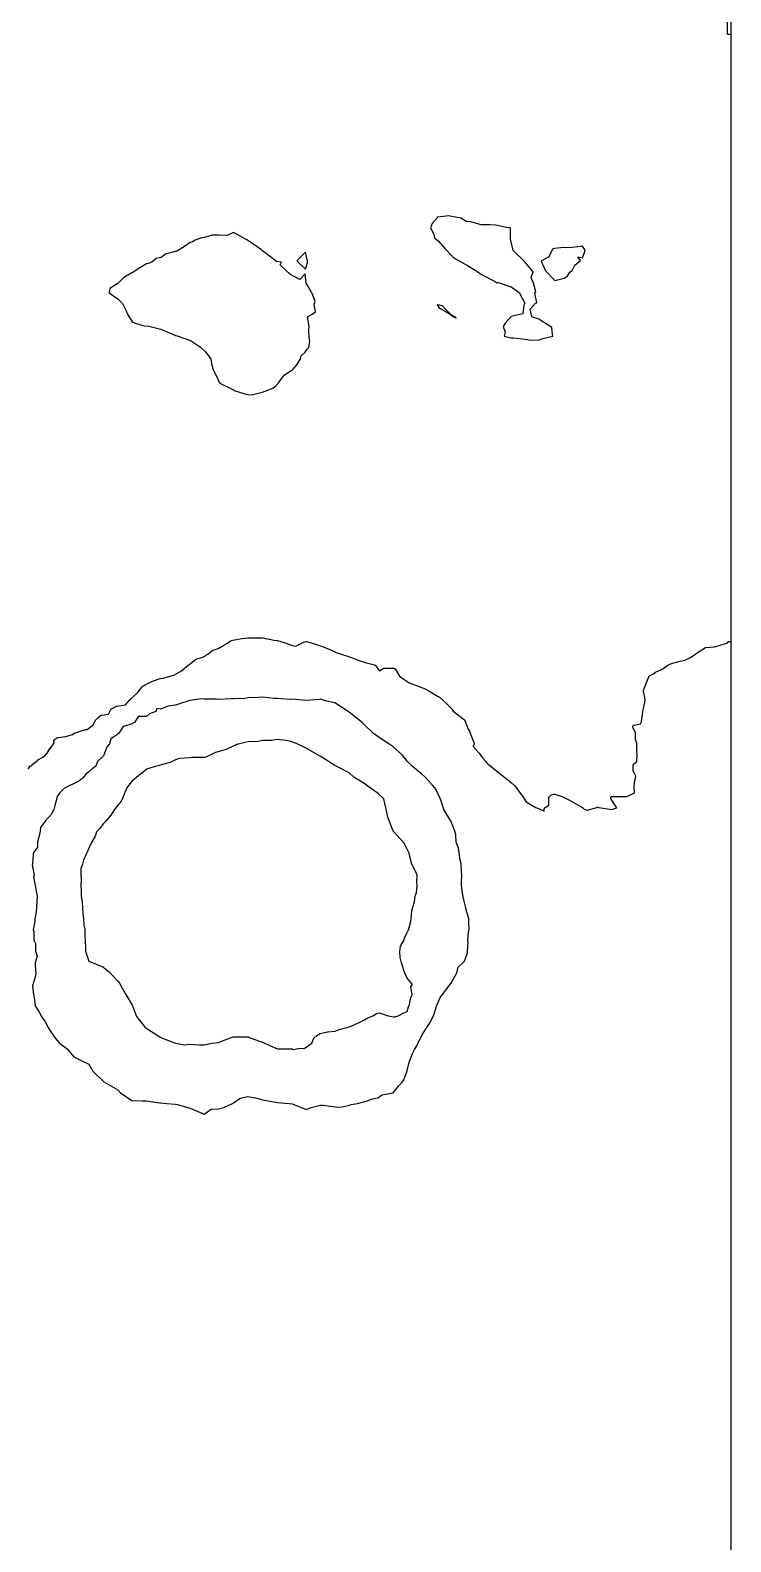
# Model space of a CAD drawing. Header units: millimetres. Extents: x 0 to 600, y 0 to 900.
# Drawn here: x 190.7 to 224, y 238.6 to 310.7 of the extents above; entities that cross this region are included whole.
import ezdxf

# ---------------------------------------------------------------- set-up
doc = ezdxf.new("R2010")
doc.units = ezdxf.units.MM
doc.layers.add('CORTE', color=1, linetype='Continuous')
doc.layers.add('GRABADO', color=5, linetype='Continuous')

msp = doc.modelspace()

# ---------------------------------------------------------------- linework, layer by layer
at = {"layer": 'CORTE'}
msp.add_lwpolyline([(224.02, 315.782), (224.02, 274.958), (224.02, 273.519), (224.02, 272.1), (224.02, 270.774), (224.02, 268.764), (224.02, 266.749), (224.02, 264.857), (224.02, 263.966), (224.02, 263.966), (224.02, 263.382), (224.02, 262.321), (224.02, 261.541), (224.02, 260.653), (224.02, 259.919), (224.02, 259.505), (224.02, 259.152), (224.02, 258.851), (224.02, 258.549), (224.02, 257.934), (224.02, 257.18), (224.02, 256.485), (224.02, 255.882), (224.02, 255.307), (224.02, 254.869), (224.02, 254.211), (224.02, 253.32), (224.02, 252.86), (224.02, 252.658), (224.02, 252.384), (224.02, 251.71), (224.02, 250.578), (224.02, 249.47), (224.02, 248.747), (224.02, 248.099), (224.02, 246.983), (224.02, 246.466), (224.02, 245.88), (224.02, 245.27), (224.02, 244.534), (224.02, 190.94)], dxfattribs=at)
for points in [[(215.537, 296.17), (215.494, 296.503), (214.883, 296.889), (214.544, 297.014), (214.467, 297.368), (214.719, 297.661), (214.792, 297.676), (214.685, 298.136), (214.742, 298.202), (214.62, 298.614), (214.512, 298.881), (214.603, 299.147), (214.199, 299.652), (214.19, 299.652), (213.658, 300.169), (213.543, 300.647), (213.529, 300.723), (213.529, 301.228), (213.497, 301.269), (213.428, 301.252), (212.823, 301.375), (212.543, 301.393), (212.127, 301.393), (211.644, 301.54), (211.421, 301.555), (211.16, 301.705), (210.735, 301.796), (210.586, 301.822), (210.064, 301.754), (210.042, 301.751), (210.032, 301.733), (209.798, 301.456), (209.721, 301.256), (209.877, 300.941), (209.904, 300.77), (210.107, 300.607), (210.395, 300.257), (210.797, 299.844), (210.938, 299.749), (211.481, 299.458), (211.853, 299.225), (212.176, 299.013), (212.768, 298.704), (212.857, 298.651), (212.942, 298.642), (213.561, 298.441), (213.95, 298.167), (214.213, 297.662), (214.16, 297.57), (214.114, 297.142), (213.556, 297.015), (213.294, 296.722), (213.173, 296.539), (213.278, 296.277), (213.23, 296.081), (213.539, 296.008), (213.669, 295.998), (214.231, 295.934), (214.499, 295.894), (214.902, 295.912), (215.065, 295.969), (215.554, 296.08), (215.537, 296.17)], [(204.174, 297.599), (204.221, 297.74), (204.092, 298.084), (203.839, 298.526), (203.79, 298.616), (203.745, 299.064), (203.493, 298.792), (203.067, 299.013), (202.957, 299.106), (202.562, 299.488), (202.619, 299.621), (202.386, 299.647), (201.716, 300.151), (201.67, 300.201), (200.999, 300.668), (200.991, 300.673), (200.964, 300.684), (200.329, 301.025), (200.04, 300.886), (199.635, 300.894), (199.32, 300.901), (198.958, 300.794), (198.811, 300.77), (198.513, 300.663), (198.389, 300.578), (198.279, 300.548), (197.998, 300.361), (197.629, 300.145), (197.597, 300.119), (197.563, 300.119), (197.091, 299.988), (196.889, 299.842), (196.653, 299.795), (196.453, 299.619), (196.269, 299.553), (196.195, 299.526), (195.872, 299.347), (195.508, 299.104), (195.508, 299.103), (195.506, 299.102), (195.5, 299.098), (195.498, 299.098), (195.119, 298.877), (194.815, 298.582), (194.798, 298.575), (194.794, 298.573), (194.449, 298.365), (194.412, 298.15), (194.823, 297.865), (195.047, 297.638), (195.194, 297.361), (195.304, 297.105), (195.519, 296.747), (195.914, 296.62), (196.168, 296.563), (196.238, 296.571), (196.882, 296.414), (197.505, 296.151), (197.58, 296.121), (197.646, 296.095), (198.28, 295.871), (198.772, 295.561), (198.998, 295.339), (199.255, 295.01), (199.293, 294.784), (199.362, 294.482), (199.59, 294.047), (199.605, 293.963), (199.687, 293.842), (200.266, 293.551), (200.364, 293.514), (200.42, 293.48), (201.034, 293.285), (201.257, 293.302), (201.699, 293.407), (201.762, 293.428), (201.871, 293.48), (202.202, 293.608), (202.363, 293.733), (202.491, 293.878), (202.561, 293.978), (202.748, 294.223), (203.069, 294.425), (203.133, 294.464), (203.181, 294.508), (203.39, 294.764), (203.535, 295.006), (203.562, 295.146), (203.747, 295.328), (203.852, 295.472), (203.919, 295.538), (203.97, 295.844), (203.948, 296.018), (203.926, 296.4), (203.937, 296.545), (203.865, 297.001), (204.09, 297.133), (204.234, 297.24), (204.174, 297.599)], [(203.857, 299.598), (203.857, 299.676), (203.761, 300.084), (203.545, 299.866), (203.36, 299.684), (203.762, 299.283), (203.765, 299.276), (203.857, 299.598)], [(215.197, 299.204), (215.635, 298.746), (216.082, 298.858), (216.251, 298.944), (216.357, 299.13), (216.465, 299.211), (216.588, 299.473), (216.863, 299.697), (216.738, 299.863), (216.955, 299.812), (217.077, 300.114), (217.089, 300.19), (216.964, 300.38), (216.736, 300.34), (216.307, 300.289), (216.072, 300.308), (215.623, 300.257), (215.535, 300.237), (215.501, 300.173), (215.349, 299.871), (214.998, 299.661), (215.197, 299.204)], [(210.887, 297.012), (210.704, 297.109), (210.271, 297.525), (210.059, 297.58), (210.04, 297.573), (210.109, 297.457), (210.66, 297.131), (210.791, 297.015), (210.945, 296.939), (210.887, 297.012)], [(205.863, 263.156), (206.292, 263.349), (206.546, 263.478), (206.696, 263.567), (206.97, 263.678), (207.125, 263.771), (207.277, 263.815), (207.706, 263.684), (207.972, 263.625), (208.021, 263.634), (208.186, 263.681), (208.451, 263.816), (208.604, 263.881), (208.673, 264.105), (208.702, 264.159), (208.776, 264.548), (208.853, 264.671), (208.775, 265.053), (208.858, 265.174), (208.602, 265.473), (208.506, 265.678), (208.488, 265.761), (208.336, 266.203), (208.27, 266.456), (208.257, 266.75), (208.283, 267.006), (208.471, 267.295), (208.477, 267.377), (208.597, 267.623), (208.664, 267.779), (208.691, 267.822), (208.776, 268.195), (208.806, 268.326), (208.823, 268.676), (208.87, 268.861), (208.955, 269.106), (208.989, 269.378), (209.048, 269.557), (209.084, 269.885), (209.066, 270.048), (209.09, 270.392), (208.983, 270.607), (208.835, 270.904), (208.726, 271.333), (208.699, 271.427), (208.598, 271.648), (208.45, 271.932), (208.114, 272.299), (207.974, 272.453), (207.903, 272.562), (207.756, 272.996), (207.692, 273.155), (207.614, 273.526), (207.537, 273.798), (207.489, 274.029), (207.229, 274.278), (206.863, 274.529), (206.54, 274.767), (206.067, 275.052), (205.843, 275.261), (205.259, 275.568), (205.157, 275.612), (204.765, 275.864), (204.459, 276.063), (204.407, 276.093), (203.769, 276.457), (203.436, 276.612), (203.088, 276.756), (202.841, 276.8), (202.417, 276.854), (202.158, 276.805), (201.727, 276.799), (201.518, 276.764), (201.035, 276.748), (200.898, 276.717), (200.495, 276.61), (200.408, 276.572), (200.358, 276.557), (199.979, 276.372), (199.656, 276.283), (199.473, 276.232), (199.196, 276.09), (199.047, 276.029), (198.955, 275.996), (198.367, 275.996), (198.254, 275.985), (197.759, 275.941), (197.581, 275.879), (197.319, 275.759), (196.883, 275.646), (196.815, 275.616), (196.61, 275.563), (196.308, 275.475), (196.202, 275.431), (195.963, 275.24), (195.733, 275.054), (195.624, 274.969), (195.521, 274.898), (195.351, 274.677), (195.251, 274.551), (195.157, 274.327), (195.047, 274.038), (194.988, 273.913), (194.833, 273.729), (194.723, 273.579), (194.649, 273.498), (194.486, 273.241), (194.267, 272.972), (194.21, 272.91), (194.136, 272.845), (193.951, 272.587), (193.803, 272.457), (193.745, 272.251), (193.571, 271.941), (193.54, 271.877), (193.454, 271.701), (193.367, 271.486), (193.331, 271.42), (193.188, 271.107), (193.139, 270.908), (193.06, 270.697), (193.07, 270.409), (193.073, 270.176), (193.07, 269.887), (193.088, 269.645), (193.088, 269.367), (193.121, 269.102), (193.144, 268.843), (193.152, 268.555), (193.19, 268.324), (193.209, 267.994), (193.258, 267.803), (193.258, 267.427), (193.272, 267.275), (193.279, 266.889), (193.291, 266.763), (193.447, 266.288), (194.119, 266.021), (194.428, 265.756), (194.831, 265.326), (194.914, 265.222), (194.975, 265.114), (195.206, 264.694), (195.514, 264.184), (195.523, 264.159), (195.54, 264.107), (195.709, 263.649), (195.991, 263.309), (196.116, 263.141), (196.206, 263.072), (196.83, 262.68), (196.896, 262.64), (196.908, 262.633), (197.573, 262.379), (198.006, 262.301), (198.245, 262.333), (198.714, 262.291), (198.933, 262.298), (199.284, 262.372), (199.619, 262.413), (199.811, 262.484), (200.192, 262.636), (200.269, 262.66), (200.313, 262.683), (200.987, 262.668), (201.038, 262.671), (201.124, 262.635), (201.748, 262.399), (202.392, 262.112), (202.428, 262.1), (202.44, 262.099), (203.124, 262.099), (203.174, 262.078), (203.414, 262.117), (203.74, 262.138), (203.755, 262.153), (204.063, 262.372), (204.156, 262.61), (204.305, 262.738), (204.469, 262.838), (204.809, 262.92), (205.174, 262.947), (205.346, 263.025), (205.859, 263.154), (205.863, 263.156)]]:
    msp.add_lwpolyline(points, close=True, dxfattribs=at)
at = {"layer": 'GRABADO'}
for points in [[(224.02, 331.014), (224.02, 310.473), (223.87, 310.473), (223.87, 314.36)], [(190.555, 275.458), (190.674, 275.594), (190.678, 275.598), (190.682, 275.601), (190.798, 275.693), (191.011, 275.874), (191.016, 275.879), (191.023, 275.883), (191.26, 276.007), (191.386, 276.109), (191.467, 276.202), (191.61, 276.442), (191.612, 276.445), (191.796, 276.698), (191.781, 276.775), (191.78, 276.779), (191.779, 276.788), (191.78, 276.796), (191.781, 276.804), (191.785, 276.817), (191.789, 276.825), (191.791, 276.828), (191.798, 276.837), (191.804, 276.843), (191.806, 276.845), (191.811, 276.849), (191.958, 276.942), (191.964, 276.946), (191.97, 276.948), (191.978, 276.951), (191.985, 276.952), (192.343, 277.004), (192.663, 277.099), (192.796, 277.167), (192.8, 277.169), (192.805, 277.17), (193.13, 277.275), (193.296, 277.327), (193.302, 277.329), (193.311, 277.33), (193.318, 277.33), (193.361, 277.329), (193.641, 277.539), (193.756, 277.762), (193.758, 277.767), (193.763, 277.774), (193.767, 277.778), (193.88, 277.893), (193.885, 277.897), (194.037, 278.006), (194.041, 278.009), (194.049, 278.013), (194.056, 278.016), (194.062, 278.018), (194.069, 278.019), (194.377, 278.058), (194.491, 278.285), (194.493, 278.289), (194.498, 278.297), (194.504, 278.303), (194.507, 278.306), (194.512, 278.31), (194.518, 278.314), (194.645, 278.383), (194.646, 278.384), (194.745, 278.433), (194.755, 278.437), (194.762, 278.438), (195.187, 278.503), (195.414, 278.757), (195.418, 278.762), (195.425, 278.767), (195.43, 278.771), (195.438, 278.775), (195.448, 278.779), (195.449, 278.786), (195.451, 278.794), (195.453, 278.799), (195.456, 278.806), (195.46, 278.813), (195.465, 278.82), (195.47, 278.825), (195.473, 278.828), (195.771, 279.079), (195.974, 279.343), (196.031, 279.406), (196.035, 279.41), (196.04, 279.414), (196.043, 279.416), (196.047, 279.419), (196.13, 279.461), (196.47, 279.631), (196.474, 279.633), (196.836, 279.76), (196.841, 279.762), (196.846, 279.763), (196.993, 279.779), (197.371, 279.89), (197.492, 279.921), (197.522, 279.93), (197.865, 280.134), (198.177, 280.392), (198.177, 280.393), (198.181, 280.398), (198.186, 280.403), (198.19, 280.407), (198.196, 280.411), (198.201, 280.414), (198.206, 280.416), (198.533, 280.674), (198.538, 280.677), (198.545, 280.681), (198.552, 280.685), (198.911, 280.795), (199.003, 280.851), (199.12, 280.925), (199.348, 281.106), (199.354, 281.111), (199.361, 281.114), (199.366, 281.117), (199.605, 281.197), (199.793, 281.305), (200.045, 281.449), (200.169, 281.539), (200.174, 281.542), (200.179, 281.545), (200.185, 281.547), (200.312, 281.586), (200.727, 281.674), (200.731, 281.675), (201.02, 281.703), (201.024, 281.703), (201.403, 281.701), (201.72, 281.698), (201.727, 281.698), (202.253, 281.59), (202.423, 281.577), (202.427, 281.576), (202.433, 281.575), (202.799, 281.457), (203.128, 281.33), (203.312, 281.301), (203.588, 281.453), (203.591, 281.454), (203.705, 281.505), (203.71, 281.508), (203.719, 281.51), (203.722, 281.511), (203.795, 281.523), (203.801, 281.523), (203.806, 281.523), (203.813, 281.523), (203.82, 281.521), (203.824, 281.52), (204.029, 281.458), (204.522, 281.301), (204.524, 281.3), (204.967, 281.124), (204.97, 281.123), (205.221, 281), (205.415, 280.938), (205.416, 280.938), (205.911, 280.78), (205.913, 280.779), (206.325, 280.624), (206.603, 280.527), (207.05, 280.413), (207.054, 280.411), (207.062, 280.408), (207.069, 280.405), (207.072, 280.402), (207.078, 280.398), (207.083, 280.393), (207.086, 280.39), (207.292, 280.127), (207.458, 280.237), (207.461, 280.239), (207.467, 280.242), (207.476, 280.246), (207.485, 280.248), (207.491, 280.249), (207.496, 280.249), (207.973, 280.249), (207.977, 280.249), (207.986, 280.248), (207.994, 280.245), (208, 280.243), (208.008, 280.239), (208.015, 280.234), (208.021, 280.229), (208.026, 280.225), (208.029, 280.222), (208.033, 280.216), (208.245, 279.871), (208.7, 279.561), (209.204, 279.366), (209.385, 279.304), (209.389, 279.302), (209.394, 279.3), (209.687, 279.14), (209.688, 279.139), (210.091, 278.91), (210.093, 278.908), (210.203, 278.834), (210.207, 278.831), (210.211, 278.827), (210.61, 278.447), (210.749, 278.299), (210.753, 278.295), (210.756, 278.29), (210.806, 278.207), (211.339, 277.785), (211.343, 277.782), (211.35, 277.774), (211.356, 277.766), (211.36, 277.758), (211.362, 277.754), (211.51, 277.347), (211.584, 277.246), (211.59, 277.236), (211.593, 277.226), (211.614, 277.153), (211.79, 276.708), (211.793, 276.702), (211.795, 276.691), (211.796, 276.678), (211.794, 276.668), (211.793, 276.665), (211.758, 276.526), (212.037, 276.206), (212.04, 276.203), (212.197, 275.974), (212.447, 275.69), (212.879, 275.337), (213.099, 275.172), (213.1, 275.171), (213.576, 274.785), (213.734, 274.645), (213.739, 274.641), (213.743, 274.636), (213.915, 274.402), (213.915, 274.402), (214.128, 274.111), (214.129, 274.109), (214.275, 273.881), (214.738, 273.612), (214.946, 273.529), (215.141, 273.437), (215.141, 273.547), (215.142, 273.552), (215.143, 273.558), (215.144, 273.566), (215.148, 273.575), (215.15, 273.58), (215.153, 273.584), (215.159, 273.592), (215.165, 273.598), (215.169, 273.603), (215.174, 273.606), (215.351, 273.723), (215.351, 274.07), (215.352, 274.075), (215.353, 274.083), (215.355, 274.09), (215.357, 274.096), (215.361, 274.105), (215.368, 274.114), (215.373, 274.12), (215.459, 274.201), (215.462, 274.204), (215.468, 274.208), (215.475, 274.212), (215.48, 274.214), (215.485, 274.216), (215.592, 274.244), (215.594, 274.245), (215.603, 274.247), (215.615, 274.247), (215.625, 274.246), (215.631, 274.244), (215.984, 274.139), (215.989, 274.137), (215.994, 274.135), (216.338, 273.962), (216.339, 273.962), (216.96, 273.609), (216.965, 273.605), (216.97, 273.601), (217.039, 273.536), (217.176, 273.491), (217.649, 273.617), (217.655, 273.618), (217.667, 273.62), (217.667, 273.62), (217.676, 273.623), (217.686, 273.625), (217.692, 273.625), (217.699, 273.625), (217.711, 273.624), (217.719, 273.621), (217.729, 273.617), (218.374, 273.512), (218.434, 273.548), (218.437, 273.549), (218.445, 273.553), (218.6, 273.592), (218.326, 274.015), (218.318, 274.027), (218.315, 274.031), (218.311, 274.04), (218.309, 274.048), (218.308, 274.053), (218.307, 274.059), (218.306, 274.067), (218.307, 274.075), (218.308, 274.084), (218.311, 274.092), (218.312, 274.097), (218.315, 274.103), (218.319, 274.109), (218.322, 274.113), (218.329, 274.121), (218.336, 274.127), (218.34, 274.13), (218.346, 274.133), (218.352, 274.136), (218.358, 274.138), (218.37, 274.142), (218.375, 274.143), (218.381, 274.144), (218.389, 274.144), (218.394, 274.143), (218.394, 274.143), (219.067, 274.143), (219.442, 274.309), (219.425, 274.585), (219.425, 274.589), (219.435, 274.8), (219.436, 274.807), (219.506, 275.102), (219.387, 275.322), (219.385, 275.326), (219.382, 275.335), (219.38, 275.343), (219.379, 275.348), (219.379, 275.354), (219.379, 275.638), (219.379, 275.643), (219.381, 275.652), (219.383, 275.659), (219.384, 275.664), (219.388, 275.672), (219.393, 275.68), (219.397, 275.684), (219.402, 275.69), (219.408, 275.695), (219.542, 275.797), (219.564, 276.157), (219.553, 276.265), (219.553, 276.269), (219.553, 276.667), (219.492, 276.818), (219.49, 276.824), (219.489, 276.829), (219.488, 276.835), (219.488, 276.84), (219.488, 277.186), (219.363, 277.433), (219.361, 277.437), (219.359, 277.444), (219.357, 277.454), (219.356, 277.465), (219.357, 277.476), (219.358, 277.482), (219.359, 277.487), (219.363, 277.496), (219.366, 277.503), (219.369, 277.508), (219.373, 277.512), (219.379, 277.519), (219.386, 277.525), (219.392, 277.53), (219.404, 277.535), (219.413, 277.538), (219.728, 277.595), (219.775, 277.688), (219.773, 277.725), (219.773, 277.73), (219.774, 277.735), (219.831, 278.163), (219.843, 278.262), (219.844, 278.267), (219.934, 278.61), (219.941, 278.767), (219.866, 279.161), (219.865, 279.165), (219.865, 279.173), (219.865, 279.181), (219.867, 279.19), (219.869, 279.196), (219.909, 279.32), (219.909, 279.322), (220.021, 279.609), (220.113, 279.847), (220.115, 279.851), (220.119, 279.859), (220.125, 279.866), (220.128, 279.87), (220.133, 279.874), (220.139, 279.88), (220.145, 279.883), (220.31, 279.973), (220.429, 280.06), (220.434, 280.063), (220.44, 280.066), (220.723, 280.19), (221.032, 280.405), (221.038, 280.408), (221.102, 280.436), (221.14, 280.452), (221.145, 280.454), (221.616, 280.585), (221.837, 280.63), (222.069, 280.744), (222.339, 280.924), (222.423, 280.989), (222.512, 281.054), (222.515, 281.056), (222.812, 281.232), (222.817, 281.235), (222.827, 281.239), (222.838, 281.241), (223.239, 281.276), (223.42, 281.316), (223.813, 281.454), (223.859, 281.483), (223.903, 281.514), (223.908, 281.517), (223.92, 281.523), (223.935, 281.527), (223.945, 281.527), (223.952, 281.527), (223.959, 281.526), (223.966, 281.524), (223.973, 281.522), (223.98, 281.518), (223.985, 281.515), (223.991, 281.512), (223.998, 281.505), (224.004, 281.499), (224.007, 281.495), (224.01, 281.49), (224.015, 281.48), (224.017, 281.474), (224.019, 281.468), (224.02, 281.46), (224.02, 281.455), (224.02, 281.269), (224.02, 279.047), (224.02, 276.819), (224.02, 274.729), (224.02, 273.745), (224.02, 273.745), (224.02, 273.099), (224.02, 271.926), (224.02, 271.064), (224.02, 270.082), (224.02, 269.271), (224.02, 268.814), (224.02, 268.423), (224.02, 268.091), (224.02, 267.757), (224.02, 267.077), (224.02, 266.244), (224.02, 265.475), (224.02, 264.809), (224.02, 264.174), (224.02, 263.689), (224.02, 262.962), (224.02, 261.978), (224.02, 261.469), (224.02, 261.246), (224.02, 260.943), (224.02, 260.198), (224.02, 258.947), (224.02, 257.722), (224.02, 256.923), (224.02, 256.207), (224.02, 254.973), (224.02, 254.401), (224.02, 253.754), (224.02, 253.08), (224.02, 252.266), (224.02, 193.032)]]:
    msp.add_lwpolyline(points, dxfattribs=at)
msp.add_lwpolyline([(200.651, 259.757), (201.024, 259.835), (201.382, 259.769), (201.736, 259.679), (202.344, 259.566), (202.426, 259.548), (202.983, 259.503), (203.125, 259.487), (203.171, 259.472), (203.804, 259.212), (204.04, 259.305), (204.487, 259.417), (204.611, 259.422), (205.201, 259.336), (205.436, 259.317), (205.867, 259.422), (205.941, 259.447), (206.235, 259.502), (206.485, 259.559), (206.559, 259.582), (206.975, 259.712), (207.243, 259.784), (207.403, 259.903), (207.941, 260.008), (208.188, 260.317), (208.377, 260.521), (208.445, 260.624), (208.594, 261.004), (208.598, 261.017), (208.598, 261.018), (208.706, 261.453), (208.73, 261.543), (208.859, 261.874), (208.954, 262.078), (209.061, 262.254), (209.233, 262.602), (209.255, 262.636), (209.295, 262.704), (209.467, 263.002), (209.567, 263.13), (209.693, 263.346), (209.843, 263.644), (209.878, 263.718), (209.982, 264.067), (210.005, 264.147), (210.016, 264.167), (210.186, 264.546), (210.297, 264.701), (210.439, 264.89), (210.69, 265.218), (210.693, 265.222), (210.892, 265.58), (210.966, 265.729), (211.037, 265.998), (211.324, 266.266), (211.331, 266.289), (211.376, 266.358), (211.484, 266.676), (211.488, 266.752), (211.507, 267.168), (211.505, 267.272), (211.532, 267.681), (211.556, 267.8), (211.546, 268.18), (211.539, 268.304), (211.4, 268.801), (211.396, 268.826), (211.37, 268.947), (211.274, 269.348), (211.262, 269.432), (211.2, 269.878), (211.196, 270.015), (211.211, 270.405), (211.198, 270.53), (211.179, 270.919), (211.132, 271.094), (211.084, 271.442), (211.049, 271.676), (210.942, 271.96), (210.923, 272.301), (210.883, 272.476), (210.682, 272.975), (210.674, 272.987), (210.67, 272.996), (210.36, 273.513), (210.257, 273.836), (210.181, 274.038), (209.988, 274.455), (209.931, 274.545), (209.82, 274.674), (209.467, 275.06), (209.311, 275.203), (208.854, 275.58), (208.61, 275.827), (208.379, 276.106), (207.925, 276.521), (207.777, 276.619), (207.234, 276.986), (207.008, 277.146), (206.53, 277.601), (206.457, 277.67), (205.848, 278.158), (205.792, 278.184), (205.163, 278.603), (204.707, 278.7), (204.49, 278.777), (204.413, 278.768), (203.814, 278.714), (203.791, 278.709), (203.114, 278.773), (203.038, 278.755), (202.409, 278.802), (202.253, 278.814), (201.719, 278.878), (201.513, 278.857), (201.033, 278.835), (200.88, 278.812), (200.334, 278.789), (200.217, 278.785), (199.635, 278.766), (199.532, 278.773), (198.938, 278.784), (198.816, 278.793), (198.263, 278.714), (198.26, 278.71), (197.77, 278.553), (197.569, 278.496), (197.223, 278.44), (196.866, 278.297), (196.69, 278.326), (196.629, 278.19), (196.341, 278.081), (196.191, 277.947), (195.797, 277.957), (195.619, 277.668), (195.544, 277.634), (195.504, 277.604), (195.077, 277.472), (194.875, 277.149), (194.846, 277.131), (194.827, 277.105), (194.498, 276.892), (194.437, 276.644), (194.312, 276.514), (194.163, 276.117), (194.156, 276.11), (194.145, 276.077), (193.859, 275.806), (193.772, 275.588), (193.597, 275.456), (193.435, 275.299), (193.287, 275.177), (193.205, 275.061), (192.975, 274.867), (192.722, 274.737), (192.534, 274.663), (192.285, 274.529), (192.191, 274.432), (192.054, 274.29), (191.941, 274.132), (191.926, 274.051), (191.832, 273.702), (191.781, 273.516), (191.655, 273.281), (191.375, 272.977), (191.372, 272.973), (191.361, 272.96), (191.139, 272.652), (191.135, 272.488), (191.06, 272.193), (190.993, 271.965), (190.993, 271.717), (190.786, 271.436), (190.801, 271.369), (190.76, 270.916), (190.748, 270.879), (190.849, 270.399), (190.808, 270.306), (190.89, 269.897), (190.913, 269.722), (190.984, 269.366), (190.962, 269.146), (190.955, 268.835), (190.938, 268.636), (190.876, 268.307), (190.869, 268.167), (190.8, 267.793), (190.818, 267.698), (190.818, 267.288), (190.9, 267.125), (190.9, 266.761), (190.986, 266.524), (190.888, 266.212), (190.882, 266.076), (190.913, 265.701), (190.892, 265.527), (190.776, 265.161), (190.767, 265.112), (190.802, 264.671), (190.837, 264.554), (190.886, 264.159), (191.061, 263.879), (191.186, 263.65), (191.366, 263.389), (191.511, 263.123), (191.597, 262.954), (191.848, 262.612), (192.048, 262.376), (192.418, 262.097), (192.738, 261.717), (193.012, 261.587), (193.438, 261.373), (193.64, 261.044), (194.13, 260.566), (194.167, 260.536), (194.822, 260.15), (194.951, 260.008), (195.493, 259.638), (196.009, 259.62), (196.168, 259.626), (196.834, 259.526), (196.862, 259.526), (197.145, 259.503), (197.566, 259.466), (197.647, 259.444), (198.272, 259.274), (198.933, 258.992), (199.278, 259.23), (199.626, 259.25), (199.875, 259.303), (200.292, 259.494), (200.651, 259.757)], close=True, dxfattribs=at)

doc.saveas('drawing.dxf')
